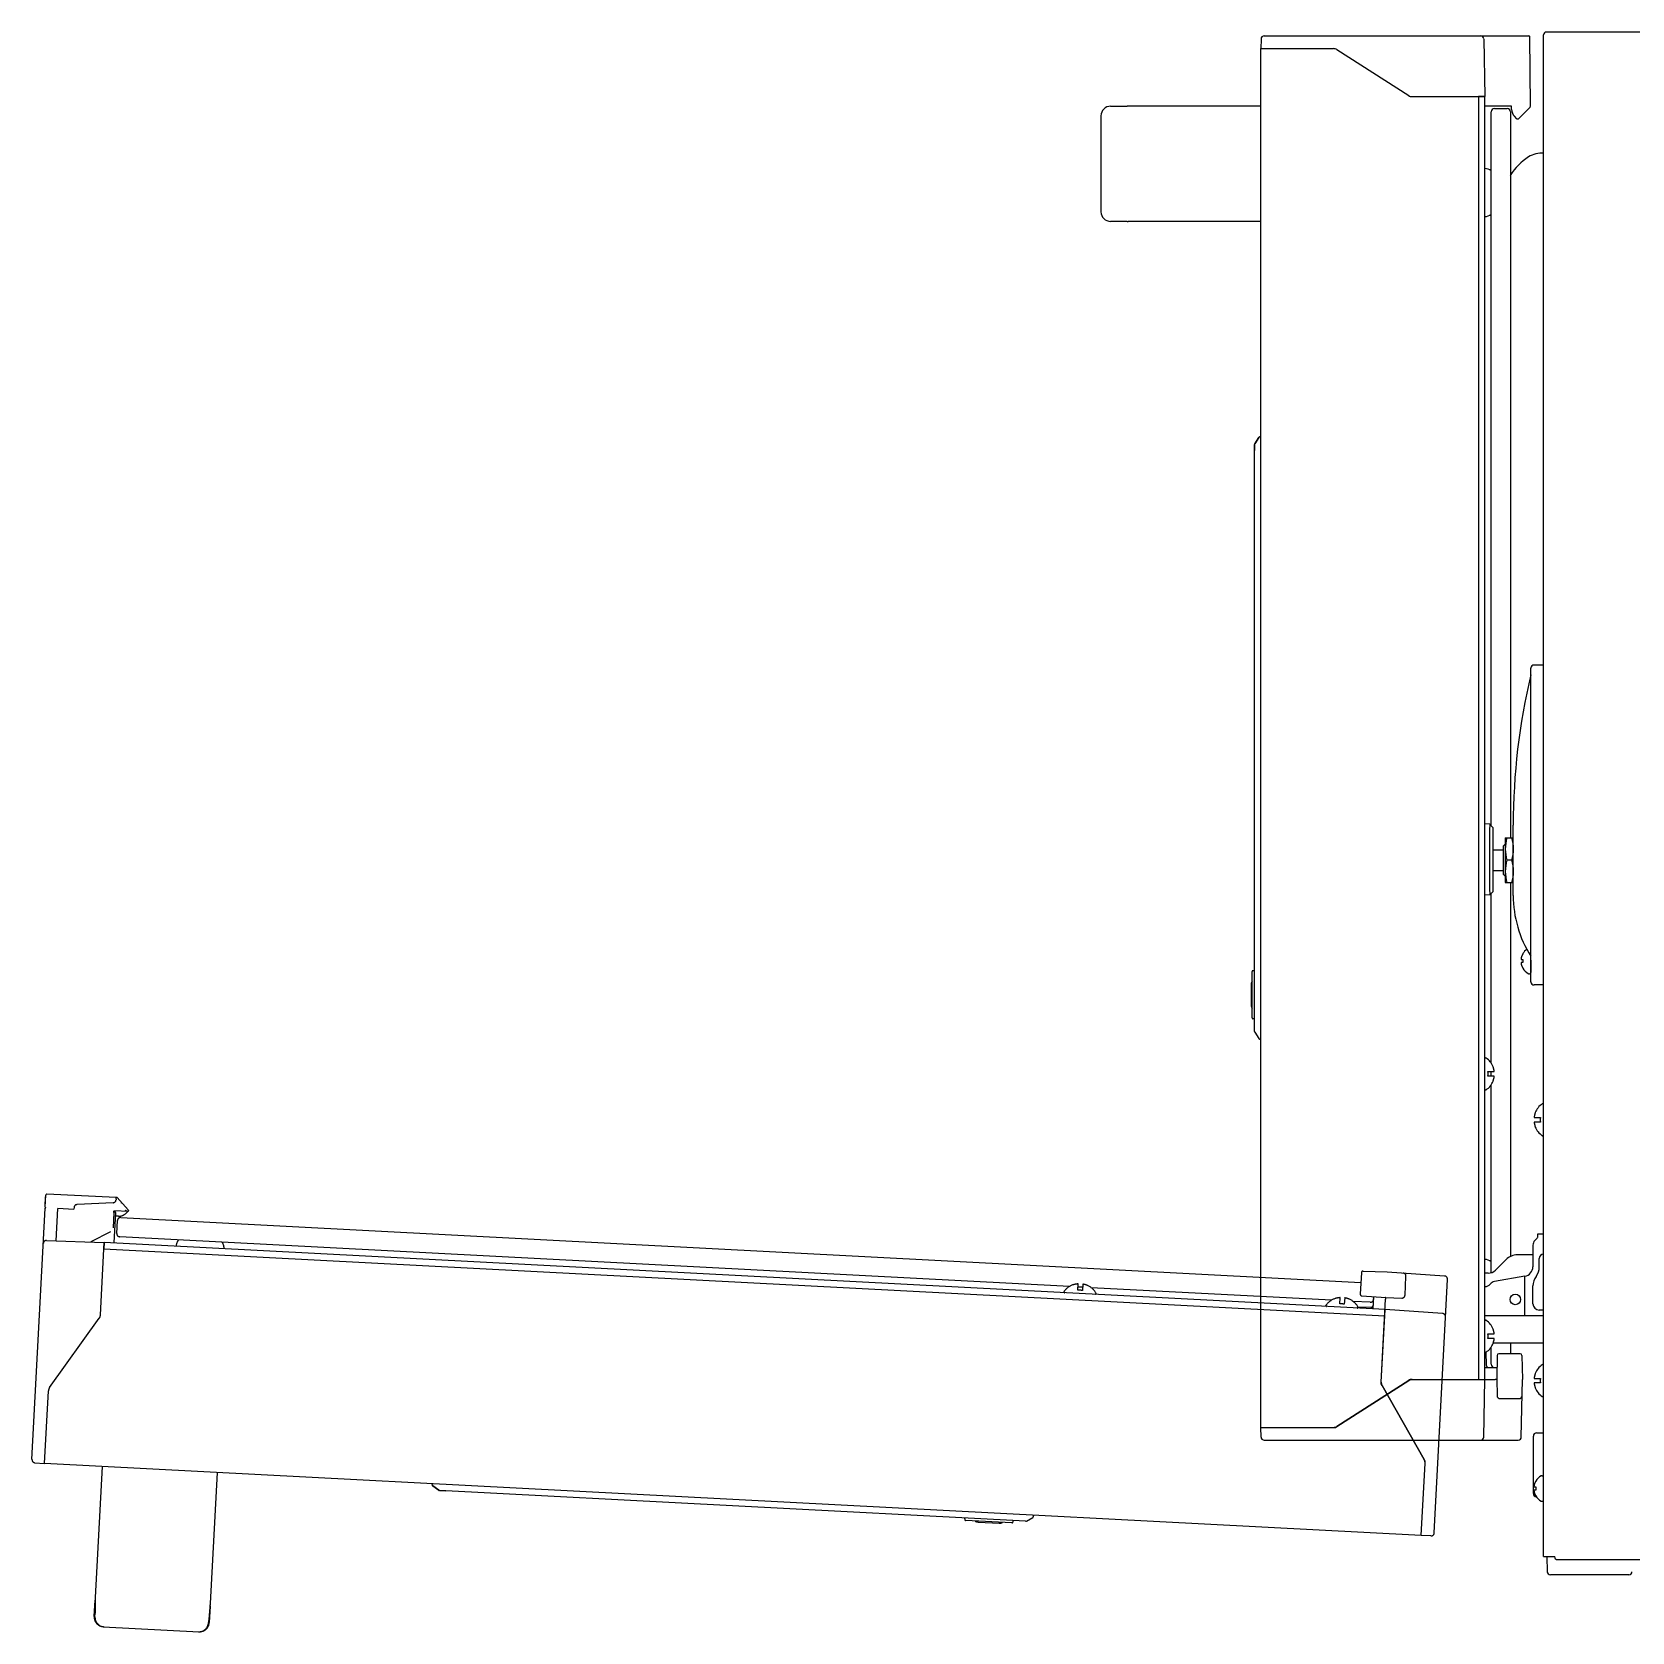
# Model space of a CAD drawing. Header units: millimetres. Extents: x 1025 to 6152, y 4116 to 7264.
# Drawn here: x 2141 to 2642, y 5594 to 6094 of the extents above; entities that cross this region are included whole.
import ezdxf

# ---------------------------------------------------------------- set-up
doc = ezdxf.new("R2010")
doc.units = ezdxf.units.MM
doc.header["$LTSCALE"] = 346.5
doc.linetypes.add('HIDDEN', pattern=[0.2, 0.1, -0.1])
doc.layers.get('0').update_dxf_attribs({"linetype": 'CONTINUOUS'})
doc.layers.add('ASSI', color=7, linetype='CONTINUOUS')
doc.layers.add('GEOM', color=7, linetype='CONTINUOUS')

# ---------------------------------------------------------------- blocks, each defined once
blk = doc.blocks.new('A$C4828721D')
at = {"color": 253, "linetype": 'HIDDEN', "ltscale": 15}
for p, q in [((4.1, 133), (4.25, 135.9)), ((4.14, 132.78), (4.33, 136.51)), ((4.3, 135.9), (4.25, 135.9)), ((26.32, 135.79), (4.59, 136.74)), ((26.3, 135.29), (26.29, 135.06)), ((26.53, 135.77), (26.32, 135.79)), ((30.08, 131.89), (26.63, 135.72)), ((0, 53.86), (4.12, 132.39)), ((4.15, 133), (4.1, 133)), ((7.59, 122.24), (8.12, 132.28)), ((13.11, 131.98), (8.11, 132.28)), ((13.14, 132.58), (13.12, 132.23)), ((25.34, 134.11), (14.08, 133.52)), ((25.58, 131.08), (25.33, 126.22)), ((26.08, 131.05), (25.58, 121.56)), ((30.1, 131.39), (25.77, 131.54)), ((29.99, 131.39), (29.19, 130.66)), ((30.12, 131.78), (30.1, 131.39)), ((27.02, 129.9), (26.02, 129.95)), ((26.48, 124.52), (26.69, 128.51)), ((27.74, 129.46), (415.46, 109.14)), ((4.57, 122.35), (22.58, 121.72)), ((24.5, 124.96), (18.42, 121.86)), ((21.39, 99.04), (22.58, 121.72)), ((21.39, 99.04), (22.58, 121.72)), ((22.58, 121.72), (22.48, 119.72)), ((423.03, 100.73), (22.58, 121.72)), ((324.37, 107.91), (27.43, 123.47)), ((22.48, 119.72), (422.93, 98.74)), ((415.63, 112.26), (415.27, 105.53)), ((416.14, 112.73), (423.65, 112.47)), ((423.65, 112.47), (441.62, 111.21)), ((429.28, 105.25), (429.58, 111.07)), ((438.4, 30.89), (442.55, 110.16)), ((322.68, 106.19), (322.69, 106.31)), ((325.55, 108.44), (325.55, 108.46)), ((327.02, 106.77), (327.12, 108.72)), ((327.15, 106.76), (327.02, 106.77)), ((328.47, 107.69), (327.07, 107.76)), ((328.42, 106.69), (328.28, 106.7)), ((328.52, 108.65), (328.42, 106.69)), ((330.05, 108.23), (330.05, 108.2)), ((406.24, 103.62), (331.17, 107.55)), ((332.67, 105.67), (332.67, 105.78)), ((404.57, 101.9), (404.57, 102.02)), ((407.44, 104.15), (407.44, 104.17)), ((408.9, 102.47), (409.01, 104.43)), ((409.03, 102.47), (408.9, 102.47)), ((410.3, 102.4), (410.17, 102.41)), ((410.41, 104.36), (410.3, 102.4)), ((411.94, 103.94), (411.93, 103.91)), ((418.39, 102.98), (413.05, 103.26)), ((414.55, 101.38), (414.56, 101.49)), ((414.56, 101.55), (418.57, 101.41)), ((415.74, 105), (423.23, 104.48)), ((419.29, 100.93), (419.49, 104.74)), ((419.46, 104.23), (419.49, 104.74)), ((421.84, 78.05), (423.2, 103.98)), ((421.84, 78.05), (423.03, 100.73)), ((422.93, 98.74), (423.03, 100.73)), ((441.01, 99.48), (423.03, 100.73)), ((423.23, 104.48), (428.24, 104.3)), ((5.5, 76.34), (21.02, 97.98)), ((3.94, 52.6), (5.13, 75.28)), ((421.81, 77.46), (421.84, 78.05)), ((422.1, 76.96), (421.81, 77.46)), ((422.1, 76.96), (435.28, 53.82)), ((435.28, 53.82), (422.1, 76.96)), ((0.93, 52.81), (3.94, 52.6)), ((434.35, 30.04), (3.94, 52.6)), ((21.91, 51.66), (19.77, 10.71)), ((434.35, 30.04), (435.54, 52.73)), ((434.35, 30.04), (435.54, 52.73)), ((435.57, 53.31), (435.28, 53.82)), ((435.54, 52.73), (435.57, 53.31)), ((57.87, 49.77), (55.72, 8.83)), ((125.09, 46.01), (125.09, 46.25)), ((125.09, 46.01), (125.09, 45.95)), ((125.09, 45.95), (125.14, 45.79)), ((125.14, 45.79), (125.16, 45.75)), ((125.16, 45.75), (125.23, 45.66)), ((125.23, 45.66), (125.3, 45.59)), ((127.19, 44.22), (125.29, 45.6)), ((125.3, 45.59), (127.19, 44.22)), ((310.63, 34.53), (127.45, 44.12)), ((127.62, 44.12), (129.27, 44.03)), ((291.68, 35.27), (291.66, 35.02)), ((310.9, 34.59), (312.93, 35.76)), ((310.9, 34.59), (312.92, 35.76)), ((312.92, 35.76), (312.97, 35.79)), ((313.14, 36), (313.17, 36.15)), ((313.17, 36.15), (313.2, 36.39)), ((306.38, 34), (291.9, 34.76)), ((295.82, 34.3), (302.44, 33.95)), ((306.66, 34.48), (306.64, 34.23)), ((437.36, 29.94), (434.35, 30.04)), ((19.77, 10.71), (19.71, 5.84)), ((19.45, 4.72), (19.73, 9.89)), ((55.72, 8.83), (55.27, 3.97)), ((55.68, 8.01), (55.41, 2.84)), ((19.67, 4.7), (19.67, 4.73)), ((22.29, 1.57), (52.25, 0)), ((55.19, 2.84), (55.19, 2.87))]:
    blk.add_line(p, q, dxfattribs=at)
for points in [[(125.09, 46.01), (125.09, 45.98), (125.09, 45.94), (125.1, 45.91), (125.11, 45.87)], [(125.11, 45.87), (125.12, 45.83), (125.13, 45.8), (125.15, 45.76), (125.17, 45.72)], [(125.17, 45.72), (125.2, 45.69), (125.22, 45.66), (125.26, 45.63), (125.29, 45.6), (125.3, 45.59)], [(312.97, 35.79), (313.06, 35.88), (313.14, 36)]]:
    blk.add_lwpolyline(points, dxfattribs=at)
for centre, radius, start, end in [((4.58, 136.49), 0.25, 87.5, 177.0009), ((26.51, 135.62), 0.15, 42, 84), ((4.36, 132.37), 0.25, 124.1128, 177), ((4.39, 132.76), 0.25, 177, 266.5), ((8.36, 132.15), 0.25, 148.5368, 160.1347), ((14.14, 132.53), 1, 93.0158, 176.9755), ((25.29, 135.11), 1, 273.0009, 356.9904), ((58.89, 128.87), 33.4, 175.5353, 176.2187), ((25.58, 131.08), 0.5, 357, 67.5731), ((27.18, 132.89), 3, 267, 312), ((29.97, 131.78), 0.15, 357, 42), ((27.69, 128.46), 1, 87, 177), ((4.54, 121.35), 1, 88, 177), ((27.48, 124.47), 1, 177, 267), ((48.05, 120.43), 3, 136.2588, 177), ((57.04, 119.96), 3, 357, 37.7412), ((416.13, 112.23), 0.5, 88, 177), ((428.58, 111.12), 1, 357, 86), ((441.55, 110.21), 1, 357, 86), ((322.88, 106.18), 0.2, 177, 267), ((322.89, 106.3), 0.2, 143.7581, 177), ((327.32, 103.05), 5.7, 108.0786, 143.7581), ((327.34, 103.02), 5.71, 106.2423, 108.2266), ((327.34, 103.01), 5.72, 104.2712, 106.2421), ((327.34, 103), 5.72, 103.82, 104.2714), ((327.34, 102.99), 5.73, 102.3021, 103.8197), ((327.35, 102.98), 5.74, 101.552, 102.3022), ((327.35, 102.97), 5.75, 100.3249, 101.5518), ((327.35, 102.96), 5.77, 99.3779, 100.3249), ((327.35, 102.94), 5.79, 98.3352, 99.3778), ((327.36, 102.91), 5.82, 97.2382, 98.3349), ((327.36, 102.88), 5.85, 96.3464, 97.2384), ((327.37, 102.83), 5.9, 95.0504, 96.3454), ((327.37, 102.77), 5.96, 94.3826, 95.0514), ((327.38, 102.64), 6.09, 92.4735, 94.3771), ((327.51, 102.84), 3.93, 78.6741, 95.3259), ((327.62, 102.63), 6.09, 79.6229, 81.5265), ((327.64, 102.76), 5.96, 78.9486, 79.6174), ((327.65, 102.81), 5.9, 77.6546, 78.9496), ((327.67, 102.86), 5.85, 76.7616, 77.6536), ((327.67, 102.89), 5.82, 75.6651, 76.7618), ((327.68, 102.92), 5.79, 74.6222, 75.6648), ((327.68, 102.94), 5.77, 73.6751, 74.6221), ((327.69, 102.95), 5.75, 72.4482, 73.6751), ((327.69, 102.97), 5.74, 71.6978, 72.448), ((327.7, 102.98), 5.73, 70.1803, 71.6979), ((327.7, 102.98), 5.72, 69.7286, 70.18), ((327.7, 102.99), 5.72, 67.7579, 69.7288), ((327.7, 103), 5.71, 65.7734, 67.7577), ((327.72, 103.02), 5.7, 30.2419, 65.9214), ((332.47, 105.68), 0.2, 267, 357), ((332.47, 105.79), 0.2, 357, 30.2419), ((415.77, 105.5), 0.5, 177, 266), ((428.28, 105.3), 1, 268, 357), ((404.77, 102.01), 0.2, 143.7581, 177), ((404.77, 101.89), 0.2, 177, 267), ((409.21, 98.75), 5.7, 108.0786, 143.7581), ((409.22, 98.73), 5.71, 106.2423, 108.2266), ((409.23, 98.72), 5.72, 104.2712, 106.2421), ((409.23, 98.71), 5.72, 103.82, 104.2714), ((409.23, 98.7), 5.73, 102.3021, 103.8197), ((409.23, 98.69), 5.74, 101.552, 102.3022), ((409.24, 98.68), 5.75, 100.3249, 101.5518), ((409.24, 98.67), 5.77, 99.3779, 100.3249), ((409.24, 98.65), 5.79, 98.3352, 99.3778), ((409.25, 98.62), 5.82, 97.2382, 98.3349), ((409.25, 98.59), 5.85, 96.3464, 97.2384), ((409.26, 98.54), 5.9, 95.0504, 96.3454), ((409.26, 98.48), 5.96, 94.3826, 95.0514), ((409.27, 98.35), 6.09, 92.4735, 94.3771), ((409.4, 98.55), 3.93, 78.6741, 95.3259), ((409.51, 98.34), 6.09, 79.6229, 81.5265), ((409.53, 98.46), 5.96, 78.9486, 79.6174), ((409.54, 98.52), 5.9, 77.6546, 78.9496), ((409.55, 98.57), 5.85, 76.7616, 77.6536), ((409.56, 98.6), 5.82, 75.6651, 76.7618), ((409.57, 98.63), 5.79, 74.6222, 75.6648), ((409.57, 98.65), 5.77, 73.6751, 74.6221), ((409.58, 98.66), 5.75, 72.4482, 73.6751), ((409.58, 98.67), 5.74, 71.6978, 72.448), ((409.58, 98.68), 5.73, 70.1803, 71.6979), ((409.59, 98.69), 5.72, 69.7286, 70.18), ((409.59, 98.7), 5.72, 67.7579, 69.7288), ((409.59, 98.71), 5.71, 65.7734, 67.7577), ((409.61, 98.73), 5.7, 30.2419, 65.9214), ((414.36, 101.39), 0.2, 267, 357), ((414.36, 101.5), 0.2, 357, 30.2419), ((418.45, 103.98), 1, 267, 357), ((418.6, 102.15), 0.75, 268, 357), ((19.4, 99.14), 2, 324.3391, 357), ((19.4, 99.14), 2, 324.3391, 357), ((440.94, 98.48), 1, 357, 86), ((7.13, 75.18), 2, 144.3391, 177), ((423.84, 77.95), 2, 177, 209.6609), ((423.84, 77.95), 2, 177, 209.6609), ((1, 53.81), 1, 177, 266), ((433.54, 52.83), 2, 357, 29.6609), ((433.54, 52.83), 2, 357, 29.6609), ((125.59, 46), 0.5, 179, 233.9332), ((127.48, 44.62), 0.5, 233.9322, 267.0007), ((291.18, 35.29), 0.5, 357, 27.6364), ((291.91, 35.01), 0.25, 177, 267), ((312.68, 36.2), 0.5, 300.0668, 355), ((295.92, 36.3), 2, 238.1918, 267), ((302.54, 35.95), 2, 267, 295.7012), ((306.39, 34.25), 0.25, 267, 357), ((307.16, 34.46), 0.5, 146.3636, 177), ((437.4, 30.94), 1, 268, 357), ((25.72, 9.58), 6, 171.166, 177), ((49.68, 8.32), 6, 357, 0.4717), ((22.45, 4.57), 3, 176.6188, 267), ((52.41, 3), 3, 267, 357.3812)]:
    blk.add_arc(centre, radius, start, end, dxfattribs=at)
for centre, major_axis, ratio, start_param, end_param in [((19.62, 4.74), (0.08, 1.5), 0.034921, -1.570864, -0.743834), ((22.67, 4.56), (2.23, 2.01), 0.998785, 2.357773, 3.92541), ((52.19, 3.01), (-2.01, 2.23), 0.998785, -3.92541, -2.357773), ((55.25, 2.87), (0.08, 1.5), 0.034921, 0.743834, 1.570864)]:
    blk.add_ellipse(centre, major_axis=major_axis, ratio=ratio, start_param=start_param, end_param=end_param, dxfattribs=at)
for points, knots in [([(26.3, 135.29), (26.3, 135.36), (26.31, 135.52), (26.32, 135.69), (26.32, 135.79)], [0, 0, 0, 0, 0.382715, 1, 1, 1, 1]), ([(13.11, 131.98), (13.11, 131.98), (13.1, 132.02), (13.11, 132.06), (13.11, 132.14), (13.12, 132.2), (13.12, 132.23)], [0, 0, 0, 0, 0.076263, 0.292993, 0.617374, 1, 1, 1, 1]), ([(25.58, 131.08), (25.58, 131.13), (25.6, 131.28), (25.61, 131.44), (25.62, 131.54)], [0, 0, 0, 0, 0.32098, 1, 1, 1, 1]), ([(25.6, 131.58), (25.6, 131.58), (25.6, 131.56), (25.6, 131.55), (25.6, 131.55)], [0, 0, 0, 0, 0.252989, 1, 1, 1, 1]), ([(27.97, 133.98), (28, 134), (28.04, 134.04), (28.07, 134.08), (28.09, 134.1), (28.09, 134.1)], [0, 0, 0, 0, 0.694411, 0.915876, 1, 1, 1, 1]), ([(29.77, 131.4), (29.66, 131.4), (29.44, 131.5), (29.24, 131.61), (29.13, 131.67)], [0, 0, 0, 0, 0.464076, 1, 1, 1, 1]), ([(423.23, 104.48), (423.23, 104.49), (423.19, 104.15), (423.21, 104.13), (423.21, 103.98)], [0, 0, 0, 0, 0.076131, 1, 1, 1, 1]), ([(310.63, 34.53), (310.64, 34.52), (310.67, 34.52), (310.71, 34.52), (310.72, 34.53)], [0, 0, 0, 0, 0.497359, 1, 1, 1, 1])]:
    blk.add_open_spline(points, degree=3, knots=knots, dxfattribs=at)
for points in [[(25.6, 131.55), (25.6, 131.52), (25.59, 131.5), (25.59, 131.47)], [(310.72, 34.53), (310.78, 34.53), (310.84, 34.56), (310.87, 34.61)]]:
    blk.add_open_spline(points, degree=3, dxfattribs=at)

msp = doc.modelspace()

# ---------------------------------------------------------------- linework, layer by layer
at = {"color": 7, "linetype": 'Continuous'}
for p, q in [((2614.76, 6093.7), (3313.16, 6093.7)), ((2525.61, 6091.51), (2525.56, 6088.5)), ((2525.56, 5657.5), (2525.56, 6088.5)), ((2525.56, 6088.5), (2548.27, 6088.5)), ((2526.61, 6092.5), (2609.37, 6092.5)), ((2549.35, 6088.18), (2571.77, 6073.81)), ((2595.24, 6091.51), (2595.56, 6073.5)), ((2609.81, 6070.5), (2609.62, 6092.25)), ((2613.96, 6092.7), (2613.96, 6092.8)), ((2613.96, 5617.1), (2613.96, 6092.7)), ((2572.84, 6073.5), (2595.56, 6073.5)), ((2572.84, 6073.5), (2595.56, 6073.5)), ((2593.56, 6073.5), (2593.56, 5672.5)), ((2595.56, 6073.5), (2593.56, 6073.5)), ((2595.56, 5672.5), (2595.56, 6073.5)), ((2478.58, 6070.5), (2483.73, 6070.5)), ((2525.56, 6070.5), (2483.73, 6070.5)), ((2603.96, 6070.5), (2595.56, 6070.5)), ((2597.59, 5845.55), (2597.56, 6068.75)), ((2598.56, 6069.75), (2602.56, 6069.75)), ((2603.56, 6068.75), (2603.56, 5841.8)), ((2603.96, 6069.49), (2603.96, 6070.5)), ((2606.1, 6066.54), (2609.75, 6070.19)), ((2609.8, 6070.29), (2609.81, 6070.5)), ((2475.56, 6067.5), (2475.56, 6037.5)), ((2605.6, 6066.6), (2604.84, 6067.37)), ((2606, 6066.5), (2605.61, 6066.5)), ((2483.73, 6034.5), (2478.58, 6034.5)), ((2525.56, 6034.5), (2484.1, 6034.51)), ((2523.56, 5781.29), (2523.56, 5964.71)), ((2523.56, 5964.54), (2523.56, 5962.89)), ((2524.91, 5966.94), (2523.64, 5964.98)), ((2523.64, 5964.98), (2524.92, 5966.94)), ((2524.97, 5967.01), (2524.91, 5966.94)), ((2525.06, 5967.08), (2524.97, 5967.01)), ((2525.1, 5967.11), (2525.06, 5967.08)), ((2525.26, 5967.16), (2525.1, 5967.11)), ((2525.32, 5967.17), (2525.26, 5967.16)), ((2525.32, 5967.17), (2525.56, 5967.18)), ((2601.46, 5839.3), (2601.96, 5839.8)), ((2601.46, 5830.3), (2601.46, 5839.3)), ((2601.96, 5841.78), (2601.97, 5841.8)), ((2601.96, 5841.78), (2601.96, 5827.81)), ((2601.97, 5841.8), (2604.45, 5841.8)), ((2604.45, 5841.8), (2604.46, 5841.78)), ((2603.96, 5834.8), (2602.46, 5834.8)), ((2601.46, 5830.3), (2601.96, 5829.8)), ((2597.56, 5771.4), (2597.59, 5824.45)), ((2601.96, 5827.81), (2601.97, 5827.8)), ((2601.97, 5827.8), (2604.45, 5827.8)), ((2603.56, 5827.8), (2603.56, 5710.9)), ((2604.45, 5827.8), (2604.46, 5827.81)), ((2606.96, 5803.8), (2607.51, 5803.8)), ((2607.48, 5805.6), (2607.51, 5805.6)), ((2522.81, 5785.5), (2522.81, 5800)), ((2523.31, 5800.25), (2523.06, 5800.25)), ((2607.51, 5802.8), (2606.96, 5802.8)), ((2607.51, 5801), (2607.48, 5801)), ((2522.56, 5796.06), (2522.56, 5789.43)), ((2523.31, 5785.25), (2523.06, 5785.25)), ((2523.64, 5781.01), (2524.92, 5779.05)), ((2523.64, 5781.01), (2524.91, 5779.05)), ((2524.91, 5779.05), (2524.94, 5779.01)), ((2525.16, 5778.86), (2525.32, 5778.83)), ((2525.32, 5778.83), (2525.56, 5778.82)), ((2595.76, 5773), (2595.87, 5773)), ((2596.56, 5768.57), (2596.56, 5768.7)), ((2596.56, 5768.7), (2598.52, 5768.7)), ((2597.56, 5767.3), (2597.56, 5768.7)), ((2598.15, 5770.25), (2598.18, 5770.25)), ((2595.76, 5763), (2595.87, 5763)), ((2596.56, 5767.3), (2596.56, 5767.43)), ((2598.52, 5767.3), (2596.56, 5767.3)), ((2597.56, 5705.85), (2597.56, 5764.59)), ((2598.18, 5765.75), (2598.15, 5765.75)), ((2613.76, 5758.65), (2613.64, 5758.65)), ((2611, 5754.35), (2612.96, 5754.35)), ((2612.96, 5752.95), (2611, 5752.95)), ((2611.34, 5755.9), (2611.37, 5755.9)), ((2612.96, 5754.35), (2612.96, 5754.22)), ((2612.96, 5753.08), (2612.96, 5752.95)), ((2611.37, 5751.4), (2611.34, 5751.4)), ((2613.76, 5748.65), (2613.64, 5748.65)), ((2612.11, 5717), (2612.11, 5718)), ((2612.11, 5718), (2613.96, 5718)), ((2610.61, 5714.46), (2610.61, 5707.7)), ((2611.96, 5716.64), (2611.19, 5715.88)), ((2602.25, 5709.98), (2598.87, 5706.6)), ((2610.61, 5711.44), (2605.78, 5711.44)), ((2612.61, 5707.7), (2612.61, 5710.25)), ((2596.63, 5705.72), (2595.56, 5705.76)), ((2608.13, 5704.74), (2598.57, 5703.06)), ((2608.11, 5692.5), (2608.11, 5704.74)), ((2610.61, 5696.15), (2610.61, 5701.7)), ((2613.96, 5694.15), (2612.61, 5694.15)), ((2595.56, 5692.5), (2613.96, 5692.5)), ((2595.76, 5691), (2595.87, 5691)), ((2598.15, 5688.25), (2598.18, 5688.25)), ((2596.56, 5686.57), (2596.56, 5686.7)), ((2596.56, 5686.7), (2598.52, 5686.7)), ((2596.56, 5685.3), (2596.56, 5685.43)), ((2598.52, 5685.3), (2596.56, 5685.3)), ((2598.18, 5683.75), (2598.15, 5683.75)), ((2598.23, 5683.96), (2613.76, 5683.96)), ((2603.56, 5683.96), (2603.56, 5680.5)), ((2595.76, 5681), (2595.87, 5681)), ((2595.93, 5681), (2596, 5676.98)), ((2597.56, 5677.25), (2597.56, 5682.59)), ((2599.44, 5680.01), (2599.31, 5672.5)), ((2606.68, 5680.5), (2599.94, 5680.5)), ((2607.18, 5680.01), (2607.31, 5672.5)), ((2595.56, 5676.25), (2599.37, 5676.25)), ((2598.87, 5676.25), (2599.37, 5676.25)), ((2611, 5672.81), (2612.96, 5672.81)), ((2611.34, 5674.36), (2611.37, 5674.36)), ((2612.96, 5672.81), (2612.96, 5672.68)), ((2613.76, 5677.11), (2613.64, 5677.11)), ((2571.77, 5672.18), (2549.35, 5657.81)), ((2549.35, 5657.81), (2571.77, 5672.18)), ((2571.77, 5672.18), (2572.26, 5672.5)), ((2572.26, 5672.5), (2572.84, 5672.5)), ((2572.84, 5672.5), (2598.81, 5672.5)), ((2572.84, 5672.5), (2595.56, 5672.5)), ((2593.56, 5672.5), (2595.56, 5672.5)), ((2595.24, 5654.48), (2595.56, 5672.5)), ((2599.31, 5672.5), (2599.4, 5667.48)), ((2606.99, 5654.48), (2607.31, 5672.5)), ((2612.96, 5671.41), (2611, 5671.41)), ((2611.37, 5669.86), (2611.34, 5669.86)), ((2612.96, 5671.54), (2612.96, 5671.41)), ((2600.4, 5666.5), (2606.22, 5666.5)), ((2613.76, 5667.11), (2613.64, 5667.11)), ((2548.86, 5657.5), (2549.35, 5657.81)), ((2525.61, 5654.48), (2525.56, 5657.5)), ((2525.56, 5657.5), (2548.27, 5657.5)), ((2525.56, 5657.5), (2548.27, 5657.5)), ((2526.61, 5653.5), (2605.99, 5653.5)), ((2548.27, 5657.5), (2548.86, 5657.5)), ((2610.76, 5636.8), (2610.76, 5654.8)), ((2611.76, 5655.8), (2613.96, 5655.8)), ((2610.96, 5638.9), (2611.51, 5638.9)), ((2611.51, 5637.9), (2610.96, 5637.9)), ((2611.48, 5640.7), (2611.51, 5640.7)), ((2613.36, 5642.4), (2613.56, 5642.4)), ((2611.51, 5636.1), (2611.48, 5636.1)), ((2613.36, 5634.4), (2613.56, 5634.4)), ((2613.96, 5617.1), (2614.86, 5617.1)), ((2614.86, 5617.1), (2617.43, 5617.1)), ((2615.01, 5617.1), (2615.09, 5612.38)), ((2617.84, 5616.2), (3311.77, 5616.2)), ((2640.59, 5611.4), (2616.09, 5611.4))]:
    msp.add_line(p, q, dxfattribs=at)
msp.add_line((2605.6, 6066.6), (2605.61, 6066.5))
for points in [[(2525.04, 5967.07), (2525, 5967.04), (2524.97, 5967.01), (2524.94, 5966.98), (2524.92, 5966.95), (2524.91, 5966.94)], [(2525.18, 5967.14), (2525.14, 5967.13), (2525.11, 5967.11), (2525.07, 5967.09), (2525.04, 5967.07)], [(2525.32, 5967.17), (2525.29, 5967.17), (2525.25, 5967.16), (2525.22, 5967.16), (2525.18, 5967.14)], [(2524.94, 5779.01), (2525.04, 5778.92), (2525.16, 5778.86)]]:
    msp.add_lwpolyline(points, dxfattribs=at)
msp.add_circle((2605.11, 5697.5), 1.66, dxfattribs=at)
for centre, radius, start, end in [((2614.86, 6092.8), 0.9, 96.3341, 180), ((2526.61, 6091.5), 1, 90, 179), ((2548.27, 6086.5), 2, 57.3391, 90), ((2594.24, 6091.5), 1, 1, 90), ((2609.37, 6092.25), 0.25, 0.5, 90.0009), ((2572.84, 6075.5), 2, 237.3391, 270), ((2572.84, 6075.5), 2, 237.3391, 270), ((2478.56, 6067.5), 3, 89.6188, 180), ((2598.56, 6068.75), 1, 90, 180), ((2602.56, 6068.75), 1, 0, 90), ((2606.96, 6069.49), 3, 180, 225), ((2609.65, 6070.3), 0.15, 315, 357), ((2606, 6066.65), 0.15, 270, 315), ((2618.64, 6039.63), 17.7, 121.9959, 148.4857), ((2613.5, 6047.85), 8, 86.7054, 121.9959), ((2595.6, 6048), 3, 49.2588, 90), ((2478.56, 6037.5), 3, 180, 270.3812), ((2483.73, 6040.5), 6, 270, 273.4717), ((2595.6, 6039), 3, 270, 310.7412), ((2524.06, 5964.71), 0.5, 146.9322, 180.0007), ((2525.34, 5966.67), 0.5, 92, 146.9332), ((2608.93, 5804.05), 1.98, 174.8627, 175.7144), ((2608.92, 5804.05), 1.97, 175.714, 176.9766), ((2608.91, 5804.05), 1.96, 176.9771, 178.0037), ((2608.9, 5804.05), 1.95, 178.0037, 179.0738), ((2608.9, 5804.05), 1.95, 179.0741, 181.1541), ((2608.9, 5804.05), 1.95, 181.1545, 182.3767), ((2608.91, 5804.05), 1.96, 182.3765, 183.2159), ((2608.92, 5804.05), 1.97, 183.2167, 184.6016), ((2608.93, 5804.05), 1.98, 184.6009, 185.2558), ((2611.46, 5803.15), 4.64, 163.6036, 165.6824), ((2608.95, 5804.04), 2.01, 172.7256, 174.8598), ((2608.95, 5804.05), 2.01, 185.2585, 187.2741), ((2611.49, 5803.14), 4.67, 162.6228, 163.6051), ((2611.5, 5803.14), 4.68, 161.535, 162.6227), ((2611.52, 5803.13), 4.7, 159.4813, 161.5344), ((2611.53, 5803.13), 4.72, 158.9977, 159.4819), ((2611.54, 5803.12), 4.72, 157.4524, 158.9975), ((2611.54, 5803.12), 4.73, 156.6826, 157.4526), ((2611.55, 5803.12), 4.73, 155.4278, 156.6825), ((2611.55, 5803.12), 4.74, 154.4598, 155.4278), ((2611.56, 5803.12), 4.74, 153.3188, 154.4598), ((2611.56, 5803.11), 4.75, 151.9926, 153.3187), ((2611.56, 5803.11), 4.75, 151.0316, 151.9926), ((2611.57, 5803.11), 4.75, 148.4659, 151.0313), ((2611.27, 5803.3), 3.79, 172.4013, 179.9911), ((2611.27, 5803.3), 3.79, 180.0089, 187.5987), ((2523.06, 5800), 0.25, 90, 180), ((2523.31, 5800.75), 0.5, 270, 300.6364), ((2608.93, 5802.55), 1.98, 174.7442, 175.3991), ((2608.92, 5802.55), 1.97, 175.3984, 176.7833), ((2608.91, 5802.55), 1.96, 176.7841, 177.6235), ((2608.9, 5802.55), 1.96, 177.6234, 178.8455), ((2608.9, 5802.55), 1.95, 178.8459, 180.9258), ((2608.9, 5802.55), 1.95, 180.9261, 181.9964), ((2608.91, 5802.55), 1.96, 181.9964, 183.0228), ((2608.92, 5802.55), 1.97, 183.0233, 184.286), ((2608.93, 5802.55), 1.98, 184.2856, 185.1372), ((2608.95, 5802.54), 2.01, 172.7259, 174.7415), ((2608.95, 5802.55), 2.01, 185.1401, 187.2744), ((2611.46, 5803.44), 4.64, 194.3176, 196.3964), ((2611.49, 5803.45), 4.67, 196.3949, 197.3772), ((2611.5, 5803.46), 4.68, 197.3773, 198.465), ((2611.52, 5803.46), 4.7, 198.4656, 200.5187), ((2611.53, 5803.47), 4.72, 200.5181, 201.0023), ((2611.54, 5803.47), 4.72, 201.0025, 202.5476), ((2611.54, 5803.47), 4.73, 202.5474, 203.3174), ((2611.55, 5803.48), 4.73, 203.3175, 204.5722), ((2611.55, 5803.48), 4.74, 204.5722, 205.5402), ((2611.56, 5803.48), 4.74, 205.5402, 206.6812), ((2611.56, 5803.48), 4.75, 206.6813, 208.0074), ((2611.56, 5803.48), 4.75, 208.0074, 208.9684), ((2611.57, 5803.48), 4.75, 208.9687, 211.5341), ((2524.56, 5796.06), 2, 151.1918, 180), ((2524.56, 5789.43), 2, 180, 208.7012), ((2523.06, 5785.5), 0.25, 180, 270), ((2523.31, 5784.75), 0.5, 59.3636, 90), ((2525.34, 5779.33), 0.5, 213.0668, 268), ((2595.76, 5772.8), 0.2, 90, 180), ((2595.87, 5772.8), 0.2, 56.7581, 90), ((2592.86, 5768.2), 5.7, 21.0786, 56.7581), ((2592.67, 5768), 3.93, 351.6741, 8.3259), ((2592.83, 5768.18), 5.71, 19.2423, 21.2266), ((2592.82, 5768.18), 5.72, 17.2712, 19.2421), ((2592.82, 5768.18), 5.72, 16.82, 17.2714), ((2592.81, 5768.17), 5.73, 15.3021, 16.8197), ((2592.8, 5768.17), 5.74, 14.552, 15.3022), ((2592.79, 5768.17), 5.75, 13.3249, 14.5518), ((2592.77, 5768.16), 5.77, 12.3779, 13.3249), ((2592.75, 5768.16), 5.79, 11.3352, 12.3778), ((2592.73, 5768.15), 5.82, 10.2382, 11.3349), ((2592.69, 5768.15), 5.85, 9.3464, 10.2384), ((2592.64, 5768.14), 5.9, 8.0504, 9.3454), ((2592.59, 5768.13), 5.96, 7.3826, 8.0514), ((2592.46, 5768.12), 6.09, 5.4735, 7.3771), ((2595.76, 5763.2), 0.2, 180, 270), ((2595.87, 5763.2), 0.2, 270, 303.2419), ((2592.86, 5767.8), 5.7, 303.2419, 338.9214), ((2592.83, 5767.81), 5.71, 338.7734, 340.7577), ((2592.82, 5767.82), 5.72, 340.7579, 342.7288), ((2592.82, 5767.82), 5.72, 342.7286, 343.18), ((2592.81, 5767.82), 5.73, 343.1803, 344.6979), ((2592.8, 5767.82), 5.74, 344.6978, 345.448), ((2592.79, 5767.83), 5.75, 345.4482, 346.6751), ((2592.77, 5767.83), 5.77, 346.6751, 347.6221), ((2592.75, 5767.83), 5.79, 347.6222, 348.6648), ((2592.73, 5767.84), 5.82, 348.6651, 349.7618), ((2592.69, 5767.85), 5.85, 349.7616, 350.6536), ((2592.64, 5767.85), 5.9, 350.6546, 351.9496), ((2592.59, 5767.86), 5.96, 351.9486, 352.6174), ((2592.46, 5767.88), 6.09, 352.6229, 354.5265), ((2616.66, 5753.85), 5.7, 123.2419, 158.9214), ((2613.64, 5758.45), 0.2, 90, 123.2419), ((2613.76, 5758.45), 0.2, 0, 90), ((2617.06, 5753.77), 6.09, 172.6229, 174.5265), ((2617.06, 5753.53), 6.09, 185.4735, 187.3771), ((2616.93, 5753.78), 5.96, 171.9486, 172.6174), ((2616.87, 5753.79), 5.9, 170.6546, 171.9496), ((2616.82, 5753.8), 5.85, 169.7616, 170.6536), ((2616.79, 5753.81), 5.82, 168.6651, 169.7618), ((2616.76, 5753.81), 5.79, 167.6222, 168.6648), ((2616.75, 5753.81), 5.77, 166.6751, 167.6221), ((2616.73, 5753.82), 5.75, 165.4482, 166.6751), ((2616.72, 5753.82), 5.74, 164.6978, 165.448), ((2616.71, 5753.82), 5.73, 163.1803, 164.6979), ((2616.7, 5753.83), 5.72, 162.7286, 163.18), ((2616.69, 5753.83), 5.72, 160.7579, 162.7288), ((2616.69, 5753.83), 5.71, 158.7734, 160.7577), ((2616.85, 5753.65), 3.93, 171.6741, 188.3259), ((2616.93, 5753.51), 5.96, 187.3826, 188.0514), ((2616.87, 5753.5), 5.9, 188.0504, 189.3454), ((2616.82, 5753.5), 5.85, 189.3464, 190.2384), ((2616.79, 5753.49), 5.82, 190.2382, 191.3349), ((2616.76, 5753.48), 5.79, 191.3352, 192.3778), ((2616.75, 5753.48), 5.77, 192.3779, 193.3249), ((2616.73, 5753.48), 5.75, 193.3249, 194.5518), ((2616.72, 5753.47), 5.74, 194.552, 195.3022), ((2616.71, 5753.47), 5.73, 195.3021, 196.8197), ((2616.7, 5753.47), 5.72, 196.82, 197.2714), ((2616.69, 5753.47), 5.72, 197.2712, 199.2421), ((2616.69, 5753.46), 5.71, 199.2423, 201.2266), ((2616.66, 5753.45), 5.7, 201.0786, 236.7581), ((2613.64, 5748.85), 0.2, 236.7581, 270), ((2613.76, 5748.85), 0.2, 270, 0), ((2612.61, 5714.46), 2, 135.0018, 180.0018), ((2611.61, 5717), 0.5, 315.0018, 0.0018), ((2595.6, 5707), 3, 49.2588, 90), ((2605.78, 5706.44), 5, 90, 135), ((2614.11, 5710.25), 1.5, 95.7793, 180.0018), ((2596.75, 5708.72), 3, 267.75, 315), ((2598.92, 5701.09), 2, 100.0018, 141.7223), ((2607.61, 5707.7), 3, 280.0018, 0.0018), ((2615.61, 5701.7), 5, 143.1319, 180.0018), ((2607.61, 5707.7), 5, 323.1319, 0.0018), ((2595.78, 5703.57), 2, 263.6636, 321.7223), ((2612.61, 5696.15), 2, 180.0018, 270.0018), ((2595.76, 5690.8), 0.2, 90, 180), ((2595.87, 5690.8), 0.2, 56.7581, 90), ((2592.86, 5686.2), 5.7, 21.0786, 56.7581), ((2592.83, 5686.18), 5.71, 19.2423, 21.2266), ((2592.82, 5686.18), 5.72, 17.2712, 19.2421), ((2592.82, 5686.18), 5.72, 16.82, 17.2714), ((2592.81, 5686.17), 5.73, 15.3021, 16.8197), ((2592.86, 5685.8), 5.7, 303.2419, 338.9214), ((2592.67, 5686), 3.93, 351.6741, 8.3259), ((2592.83, 5685.81), 5.71, 338.7734, 340.7577), ((2592.82, 5685.82), 5.72, 340.7579, 342.7288), ((2592.82, 5685.82), 5.72, 342.7286, 343.18), ((2592.81, 5685.82), 5.73, 343.1803, 344.6979), ((2592.8, 5686.17), 5.74, 14.552, 15.3022), ((2592.8, 5685.82), 5.74, 344.6978, 345.448), ((2592.79, 5686.17), 5.75, 13.3249, 14.5518), ((2592.79, 5685.83), 5.75, 345.4482, 346.6751), ((2592.77, 5686.16), 5.77, 12.3779, 13.3249), ((2592.77, 5685.83), 5.77, 346.6751, 347.6221), ((2592.75, 5686.16), 5.79, 11.3352, 12.3778), ((2592.75, 5685.83), 5.79, 347.6222, 348.6648), ((2592.73, 5686.15), 5.82, 10.2382, 11.3349), ((2592.73, 5685.84), 5.82, 348.6651, 349.7618), ((2592.69, 5686.15), 5.85, 9.3464, 10.2384), ((2592.69, 5685.85), 5.85, 349.7616, 350.6536), ((2592.64, 5686.14), 5.9, 8.0504, 9.3454), ((2592.64, 5685.85), 5.9, 350.6546, 351.9496), ((2592.59, 5686.13), 5.96, 7.3826, 8.0514), ((2592.59, 5685.86), 5.96, 351.9486, 352.6174), ((2592.46, 5686.12), 6.09, 5.4735, 7.3771), ((2592.46, 5685.88), 6.09, 352.6229, 354.5265), ((2613.76, 5684.96), 1, 270, 281.7405), ((2595.76, 5681.2), 0.2, 180, 270), ((2595.87, 5681.2), 0.2, 270, 303.2419), ((2599.94, 5680), 0.5, 90, 179), ((2606.68, 5680), 0.5, 1, 90), ((2596.75, 5677), 0.75, 181, 270), ((2598.56, 5677.25), 1, 180, 270), ((2617.06, 5672.23), 6.09, 172.6229, 174.5265), ((2616.93, 5672.24), 5.96, 171.9486, 172.6174), ((2616.87, 5672.25), 5.9, 170.6546, 171.9496), ((2616.82, 5672.26), 5.85, 169.7616, 170.6536), ((2616.79, 5672.27), 5.82, 168.6651, 169.7618), ((2616.76, 5672.27), 5.79, 167.6222, 168.6648), ((2616.75, 5672.27), 5.77, 166.6751, 167.6221), ((2616.73, 5672.28), 5.75, 165.4482, 166.6751), ((2616.72, 5672.28), 5.74, 164.6978, 165.448), ((2616.71, 5672.28), 5.73, 163.1803, 164.6979), ((2616.7, 5672.29), 5.72, 162.7286, 163.18), ((2616.69, 5672.29), 5.72, 160.7579, 162.7288), ((2616.69, 5672.29), 5.71, 158.7734, 160.7577), ((2616.66, 5672.31), 5.7, 123.2419, 158.9214), ((2613.64, 5676.91), 0.2, 90, 123.2419), ((2613.76, 5676.91), 0.2, 0, 90), ((2572.84, 5670.5), 2, 90, 122.6609), ((2572.84, 5670.5), 2, 90, 122.6609), ((2617.06, 5671.99), 6.09, 185.4735, 187.3771), ((2616.93, 5671.97), 5.96, 187.3826, 188.0514), ((2616.87, 5671.96), 5.9, 188.0504, 189.3454), ((2616.82, 5671.96), 5.85, 189.3464, 190.2384), ((2616.79, 5671.95), 5.82, 190.2382, 191.3349), ((2616.76, 5671.94), 5.79, 191.3352, 192.3778), ((2616.75, 5671.94), 5.77, 192.3779, 193.3249), ((2616.73, 5671.94), 5.75, 193.3249, 194.5518), ((2616.72, 5671.93), 5.74, 194.552, 195.3022), ((2616.71, 5671.93), 5.73, 195.3021, 196.8197), ((2616.7, 5671.93), 5.72, 196.82, 197.2714), ((2616.69, 5671.93), 5.72, 197.2712, 199.2421), ((2616.69, 5671.92), 5.71, 199.2423, 201.2266), ((2616.66, 5671.91), 5.7, 201.0786, 236.7581), ((2616.85, 5672.11), 3.93, 171.6741, 188.3259), ((2600.4, 5667.5), 1, 181, 270), ((2606.22, 5667.5), 1, 270, 359), ((2613.64, 5667.31), 0.2, 236.7581, 270), ((2613.76, 5667.31), 0.2, 270, 0), ((2548.27, 5659.5), 2, 270, 302.6609), ((2548.27, 5659.5), 2, 270, 302.6609), ((2526.61, 5654.5), 1, 181, 270), ((2594.24, 5654.5), 1, 270, 359), ((2605.99, 5654.5), 1, 270, 359), ((2611.76, 5654.8), 1, 90, 180), ((2612.93, 5639.15), 1.98, 174.8627, 175.7144), ((2612.92, 5639.15), 1.97, 175.714, 176.9766), ((2612.91, 5639.15), 1.96, 176.9771, 178.0037), ((2612.9, 5639.15), 1.95, 178.0037, 179.0738), ((2612.9, 5639.15), 1.95, 179.0741, 181.1541), ((2612.9, 5639.15), 1.95, 181.1545, 182.3767), ((2612.91, 5639.15), 1.96, 182.3765, 183.2159), ((2612.92, 5639.15), 1.97, 183.2167, 184.6016), ((2612.93, 5639.15), 1.98, 184.6009, 185.2558), ((2612.93, 5637.65), 1.98, 174.7442, 175.3991), ((2612.92, 5637.65), 1.97, 175.3984, 176.7833), ((2612.91, 5637.65), 1.96, 176.7841, 177.6235), ((2615.46, 5638.25), 4.64, 163.6036, 165.6824), ((2612.95, 5639.14), 2.01, 172.7256, 174.8598), ((2612.95, 5639.15), 2.01, 185.2585, 187.2741), ((2612.95, 5637.64), 2.01, 172.7259, 174.7415), ((2615.49, 5638.24), 4.67, 162.6228, 163.6051), ((2615.5, 5638.24), 4.68, 161.535, 162.6227), ((2615.52, 5638.23), 4.7, 159.4813, 161.5344), ((2615.53, 5638.23), 4.72, 158.9977, 159.4819), ((2615.54, 5638.22), 4.72, 157.4524, 158.9975), ((2615.54, 5638.22), 4.73, 156.6826, 157.4526), ((2615.55, 5638.22), 4.73, 155.4278, 156.6825), ((2615.55, 5638.22), 4.74, 154.4598, 155.4278), ((2615.56, 5638.22), 4.74, 153.3188, 154.4598), ((2615.56, 5638.21), 4.75, 151.9926, 153.3187), ((2615.56, 5638.21), 4.75, 151.0316, 151.9926), ((2615.57, 5638.21), 4.75, 148.4659, 151.0313), ((2615.58, 5638.2), 4.8, 120.3012, 148.6273), ((2615.27, 5638.4), 3.79, 172.4013, 179.9911), ((2615.27, 5638.4), 3.79, 180.0089, 187.5987), ((2613.36, 5642), 0.4, 90, 120.3012), ((2613.56, 5642), 0.4, 0, 90), ((2611.76, 5636.8), 1, 180, 265.3678), ((2612.9, 5637.65), 1.96, 177.6234, 178.8455), ((2612.9, 5637.65), 1.95, 178.8459, 180.9258), ((2612.9, 5637.65), 1.95, 180.9261, 181.9964), ((2612.91, 5637.65), 1.96, 181.9964, 183.0228), ((2612.92, 5637.65), 1.97, 183.0233, 184.286), ((2612.93, 5637.65), 1.98, 184.2856, 185.1372), ((2612.95, 5637.65), 2.01, 185.1401, 187.2744), ((2615.46, 5638.54), 4.64, 194.3176, 196.3964), ((2615.49, 5638.55), 4.67, 196.3949, 197.3772), ((2615.5, 5638.56), 4.68, 197.3773, 198.465), ((2615.52, 5638.56), 4.7, 198.4656, 200.5187), ((2615.53, 5638.57), 4.72, 200.5181, 201.0023), ((2615.54, 5638.57), 4.72, 201.0025, 202.5476), ((2615.54, 5638.57), 4.73, 202.5474, 203.3174), ((2615.55, 5638.58), 4.73, 203.3175, 204.5722), ((2615.55, 5638.58), 4.74, 204.5722, 205.5402), ((2615.56, 5638.58), 4.74, 205.5402, 206.6812), ((2615.56, 5638.58), 4.75, 206.6813, 208.0074), ((2615.56, 5638.58), 4.75, 208.0074, 208.9684), ((2615.57, 5638.58), 4.75, 208.9687, 211.5341), ((2615.58, 5638.6), 4.8, 211.3727, 239.6988), ((2613.36, 5634.8), 0.4, 239.6988, 270), ((2613.56, 5634.8), 0.4, 270, 0), ((2616.09, 5612.4), 1, 181, 270), ((2640.59, 5612.4), 1, 270, 359.5)]:
    msp.add_arc(centre, radius, start, end, dxfattribs=at)
for points, knots in [([(2602.46, 5841.8), (2602.16, 5840.66), (2601.77, 5838.3), (2602.16, 5835.94), (2602.46, 5834.8)], [0, 0, 0, 0, 0.5, 1, 1, 1, 1]), ([(2603.96, 5841.8), (2604.26, 5840.66), (2604.64, 5838.3), (2604.26, 5835.94), (2603.96, 5834.8)], [0, 0, 0, 0, 0.5, 1, 1, 1, 1]), ([(2602.46, 5834.8), (2602.16, 5833.66), (2601.77, 5831.3), (2602.16, 5828.94), (2602.46, 5827.8)], [0, 0, 0, 0, 0.5, 1, 1, 1, 1]), ([(2603.96, 5834.8), (2604.26, 5833.66), (2604.64, 5831.3), (2604.26, 5828.94), (2603.96, 5827.8)], [0, 0, 0, 0, 0.5, 1, 1, 1, 1]), ([(2523.56, 5781.29), (2523.56, 5781.27), (2523.56, 5781.24), (2523.56, 5781.21), (2523.56, 5781.19)], [0, 0, 0, 0, 0.497359, 1, 1, 1, 1]), ([(2599.31, 5672.49), (2599.32, 5672.49), (2598.98, 5672.52), (2598.96, 5672.49), (2598.81, 5672.49)], [0, 0, 0, 0, 0.076131, 1, 1, 1, 1]), ([(2617.84, 5616.2), (2617.8, 5616.2), (2617.74, 5616.26), (2617.68, 5616.35), (2617.63, 5616.47), (2617.58, 5616.6), (2617.51, 5616.81), (2617.46, 5616.98), (2617.43, 5617.1)], [0, 0, 0, 0, 0.121805, 0.218261, 0.339787, 0.483604, 0.645308, 1, 1, 1, 1])]:
    msp.add_open_spline(points, degree=3, knots=knots, dxfattribs=at)
msp.add_open_spline([(2523.56, 5781.19), (2523.57, 5781.13), (2523.61, 5781.07), (2523.66, 5781.04)], degree=3, dxfattribs=at)
at = {"layer": 'ASSI', "color": 7, "linetype": 'Continuous'}
for p, q in [((2598.06, 5838.05), (2601.46, 5838.05)), ((2598.06, 5831.55), (2601.46, 5831.55)), ((2609.96, 5803.54), (2609.96, 5799.7)), ((2609.36, 5799.3), (2609.56, 5799.3))]:
    msp.add_line(p, q, dxfattribs=at)
for centre, radius, start, end in [((2611.58, 5803.1), 4.8, 126.8074, 148.6273), ((2611.58, 5803.5), 4.8, 211.3727, 239.6988), ((2609.36, 5799.7), 0.4, 239.6988, 270), ((2609.56, 5799.7), 0.4, 270, 0)]:
    msp.add_arc(centre, radius, start, end, dxfattribs=at)
at = {"layer": 'GEOM', "color": 7, "linetype": 'Continuous'}
for p, q in [((2609.96, 5894.9), (2609.96, 5894.8)), ((2609.96, 5796.8), (2609.96, 5894.8)), ((2613.96, 5895.8), (2610.96, 5895.8)), ((2597.11, 5846.05), (2595.56, 5846.13)), ((2597.11, 5846.05), (2597.06, 5844.05)), ((2597.06, 5844.05), (2597.06, 5825.95)), ((2598.06, 5845.05), (2597.11, 5846.05)), ((2598.06, 5845.05), (2598.06, 5824.95)), ((2604.46, 5823.8), (2604.46, 5845.8)), ((2597.11, 5823.95), (2595.56, 5823.87)), ((2597.06, 5825.95), (2597.11, 5823.95)), ((2598.06, 5824.95), (2597.11, 5823.95)), ((2609.96, 5796.8), (2609.96, 5796.7)), ((2613.96, 5795.8), (2610.96, 5795.8))]:
    msp.add_line(p, q, dxfattribs=at)
for centre, radius, start, end in [((2610.96, 5894.8), 1, 90, 174.3611), ((2808.03, 5845.8), 203.57, 166.6511, 179.9996), ((2640.03, 5823.8), 35.57, 180, 212.2887), ((2610.96, 5796.8), 1, 185.6389, 270)]:
    msp.add_arc(centre, radius, start, end, dxfattribs=at)

# ---------------------------------------------------------------- block references
msp.add_blockref('A$C4828721D', (2141.35, 5593.62))

doc.saveas('drawing.dxf')
